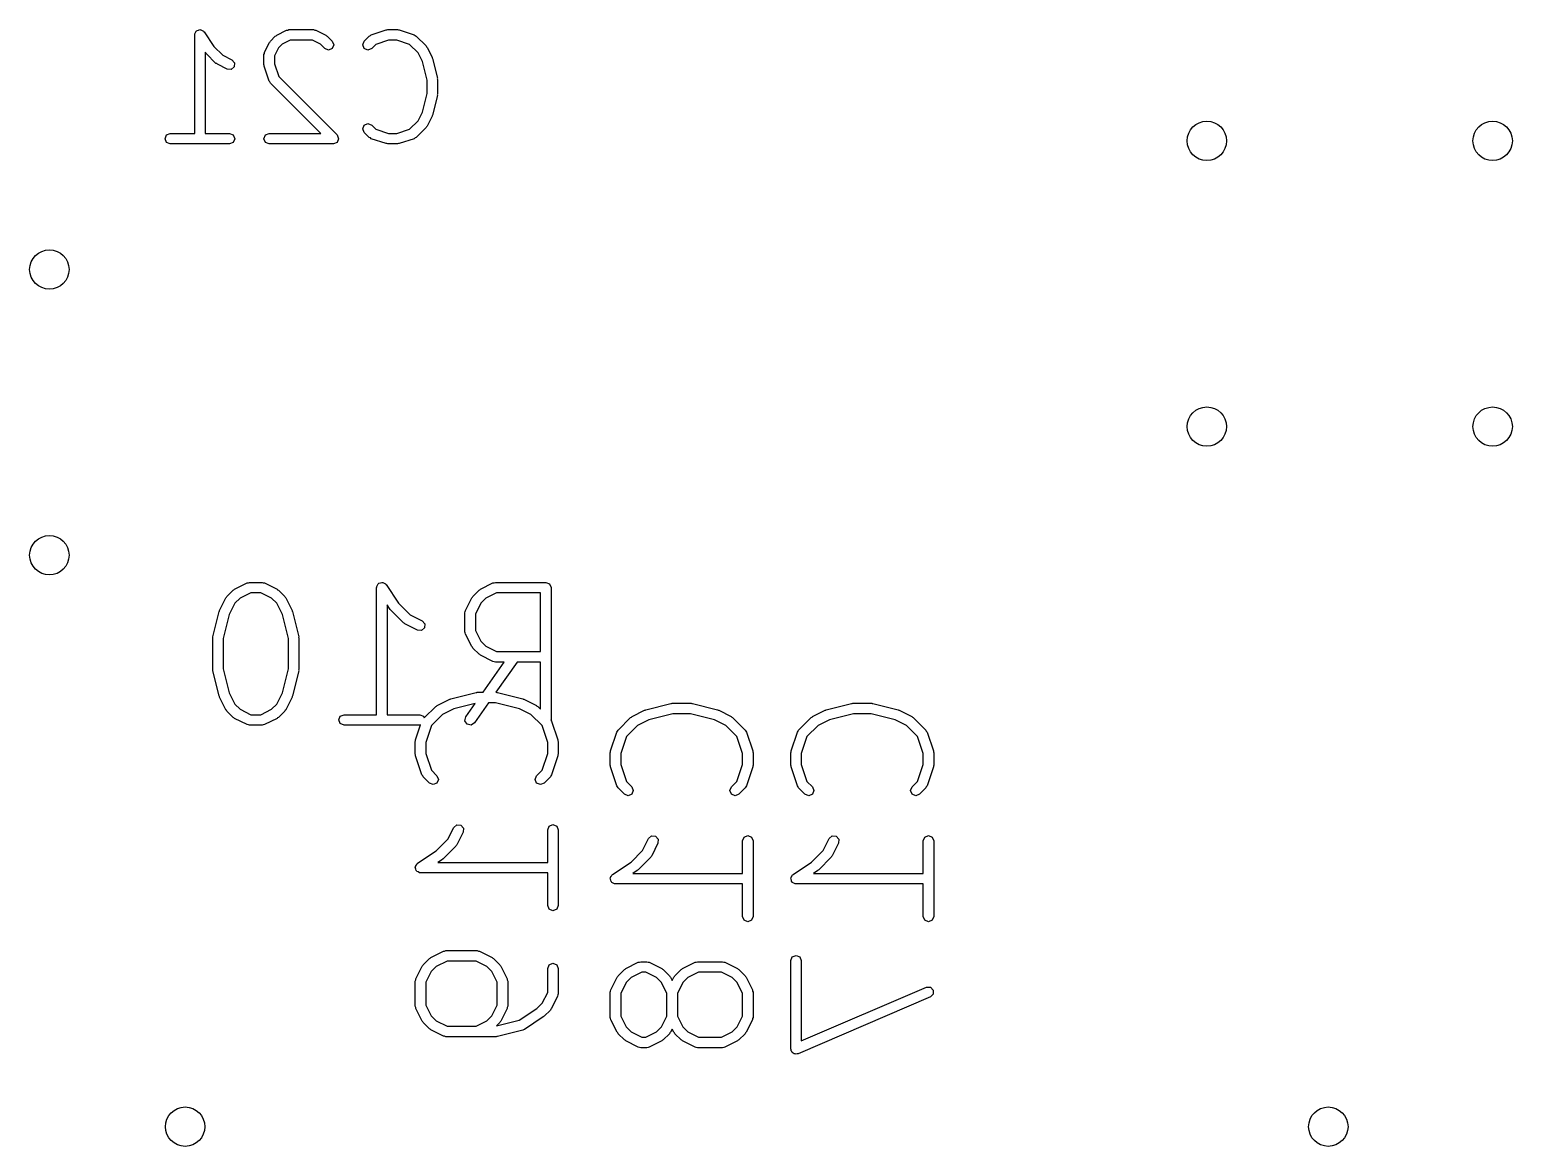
# Model space of a CAD drawing. Extents: x 5.49 to 6.23, y -4.74 to -3.53.
# Drawn here: x 5.592 to 6.111, y -4.741 to -4.35 of the extents above; entities that cross this region are included whole.
import ezdxf

# ---------------------------------------------------------------- set-up
doc = ezdxf.new("R2010")
doc.units = 0
doc.header["$MEASUREMENT"] = 0
doc.layers.add('BLACK', color=7, linetype='CONTINUOUS')

msp = doc.modelspace()

# ---------------------------------------------------------------- linework, layer by layer
at = {"layer": 'BLACK', "linetype": 'CONTINUOUS'}
for p, q in [((5.64985, -4.3519), (5.64992, -4.35172)), ((5.64985, -4.38638), (5.64985, -4.3519)), ((5.64988, -4.35154), (5.65018, -4.35109)), ((5.64992, -4.35172), (5.64988, -4.35154)), ((5.65018, -4.35109), (5.65039, -4.3506)), ((5.65039, -4.3506), (5.65056, -4.35052)), ((5.65056, -4.35052), (5.65067, -4.35037)), ((5.65067, -4.35037), (5.65119, -4.35026)), ((5.65119, -4.35026), (5.65169, -4.35006)), ((5.65169, -4.35006), (5.65186, -4.35013)), ((5.65186, -4.35013), (5.65205, -4.35009)), ((5.65205, -4.35009), (5.65249, -4.35039)), ((5.65249, -4.35039), (5.65299, -4.3506)), ((5.65299, -4.3506), (5.65306, -4.35077)), ((5.65306, -4.35077), (5.65322, -4.35088)), ((5.65322, -4.35088), (5.65658, -4.35591)), ((5.67633, -4.35405), (5.67806, -4.35232)), ((5.67806, -4.35232), (5.67834, -4.35221)), ((5.67834, -4.35221), (5.67854, -4.35198)), ((5.67854, -4.35198), (5.682, -4.35025)), ((5.682, -4.35025), (5.68242, -4.35022)), ((5.68242, -4.35022), (5.68282, -4.35006)), ((5.68282, -4.35006), (5.69147, -4.35006)), ((5.69147, -4.35006), (5.69186, -4.35022)), ((5.69186, -4.35022), (5.69229, -4.35025)), ((5.69229, -4.35025), (5.69575, -4.35198)), ((5.69575, -4.35198), (5.69595, -4.35221)), ((5.69595, -4.35221), (5.69623, -4.35232)), ((5.69623, -4.35232), (5.69796, -4.35405)), ((5.70919, -4.35405), (5.71092, -4.35232)), ((5.71092, -4.35232), (5.71132, -4.35216)), ((5.71132, -4.35216), (5.71164, -4.35188)), ((5.71164, -4.35188), (5.71683, -4.35015)), ((5.71683, -4.35015), (5.71713, -4.35017)), ((5.71713, -4.35017), (5.71741, -4.35006)), ((5.71741, -4.35006), (5.72087, -4.35006)), ((5.72087, -4.35006), (5.72115, -4.35017)), ((5.72115, -4.35017), (5.72145, -4.35015)), ((5.72145, -4.35015), (5.72664, -4.35188)), ((5.72664, -4.35188), (5.72696, -4.35216)), ((5.72696, -4.35216), (5.72736, -4.35232)), ((5.72736, -4.35232), (5.73082, -4.35578)), ((5.65658, -4.35591), (5.6597, -4.35903)), ((5.67426, -4.35799), (5.67599, -4.35453)), ((5.67599, -4.35453), (5.67621, -4.35433)), ((5.67621, -4.35433), (5.67633, -4.35405)), ((5.67914, -4.35645), (5.67774, -4.35925)), ((5.68045, -4.35514), (5.67914, -4.35645)), ((5.68325, -4.35374), (5.68045, -4.35514)), ((5.69103, -4.35374), (5.68325, -4.35374)), ((5.69384, -4.35514), (5.69103, -4.35374)), ((5.69536, -4.35666), (5.69384, -4.35514)), ((5.69666, -4.3572), (5.69536, -4.35666)), ((5.69796, -4.35666), (5.69666, -4.3572)), ((5.69796, -4.35405), (5.6985, -4.35536)), ((5.6985, -4.35536), (5.69796, -4.35666)), ((5.70865, -4.35536), (5.70919, -4.35405)), ((5.70919, -4.35666), (5.70865, -4.35536)), ((5.71049, -4.3572), (5.70919, -4.35666)), ((5.71179, -4.35666), (5.71049, -4.3572)), ((5.71322, -4.35523), (5.71179, -4.35666)), ((5.71771, -4.35374), (5.71322, -4.35523)), ((5.72057, -4.35374), (5.71771, -4.35374)), ((5.72506, -4.35523), (5.72057, -4.35374)), ((5.728, -4.35817), (5.72506, -4.35523)), ((5.73082, -4.35578), (5.73093, -4.35606)), ((5.73093, -4.35606), (5.73116, -4.35626)), ((5.73116, -4.35626), (5.73289, -4.35972)), ((5.65362, -4.35811), (5.65353, -4.35797)), ((5.65353, -4.35797), (5.65353, -4.38638)), ((5.65377, -4.35821), (5.65362, -4.35811)), ((5.65385, -4.35839), (5.65377, -4.35821)), ((5.65731, -4.36185), (5.65385, -4.35839)), ((5.65759, -4.36196), (5.65731, -4.36185)), ((5.65778, -4.36219), (5.65759, -4.36196)), ((5.66124, -4.36392), (5.65778, -4.36219)), ((5.6597, -4.35903), (5.66289, -4.36063)), ((5.66289, -4.36063), (5.66381, -4.36169)), ((5.66381, -4.36169), (5.66371, -4.3631)), ((5.67406, -4.35881), (5.67423, -4.35842)), ((5.67406, -4.36227), (5.67406, -4.35881)), ((5.67418, -4.36255), (5.67406, -4.36227)), ((5.67416, -4.36286), (5.67418, -4.36255)), ((5.67589, -4.36804), (5.67416, -4.36286)), ((5.67423, -4.35842), (5.67426, -4.35799)), ((5.67774, -4.35925), (5.67774, -4.36197)), ((5.67774, -4.36197), (5.67924, -4.36647)), ((5.72951, -4.36119), (5.728, -4.35817)), ((5.73114, -4.36769), (5.72951, -4.36119)), ((5.73289, -4.35972), (5.73291, -4.35993)), ((5.73291, -4.35993), (5.73303, -4.3601)), ((5.73303, -4.3601), (5.73476, -4.36702)), ((5.66265, -4.36402), (5.66124, -4.36392)), ((5.66371, -4.3631), (5.66265, -4.36402)), ((5.67617, -4.36837), (5.67589, -4.36804)), ((5.67924, -4.36647), (5.69969, -4.38692)), ((5.73114, -4.37242), (5.73114, -4.36769)), ((5.73476, -4.36702), (5.73473, -4.36725)), ((5.73473, -4.36725), (5.73482, -4.36746)), ((5.73482, -4.36746), (5.73482, -4.37265)), ((5.67633, -4.36876), (5.67617, -4.36837)), ((5.69394, -4.38638), (5.67633, -4.36876)), ((5.72951, -4.37893), (5.73114, -4.37242)), ((5.73476, -4.3731), (5.73303, -4.38002)), ((5.73482, -4.37265), (5.73473, -4.37287)), ((5.73473, -4.37287), (5.73476, -4.3731)), ((5.70865, -4.38476), (5.70919, -4.38346)), ((5.70919, -4.38346), (5.71049, -4.38292)), ((5.71049, -4.38292), (5.71179, -4.38346)), ((5.71179, -4.38346), (5.71322, -4.38488)), ((5.72506, -4.38488), (5.728, -4.38194)), ((5.728, -4.38194), (5.72951, -4.37893)), ((5.73289, -4.38039), (5.73116, -4.38385)), ((5.73291, -4.38018), (5.73289, -4.38039)), ((5.73303, -4.38002), (5.73291, -4.38018)), ((5.63947, -4.38822), (5.64001, -4.38692)), ((5.64001, -4.38952), (5.63947, -4.38822)), ((5.64001, -4.38692), (5.64131, -4.38638)), ((5.64131, -4.38638), (5.64985, -4.38638)), ((5.65353, -4.38638), (5.66207, -4.38638)), ((5.66207, -4.38638), (5.66337, -4.38692)), ((5.66337, -4.38692), (5.66391, -4.38822)), ((5.66391, -4.38822), (5.66337, -4.38952)), ((5.67406, -4.38822), (5.6746, -4.38692)), ((5.6746, -4.38952), (5.67406, -4.38822)), ((5.6746, -4.38692), (5.6759, -4.38638)), ((5.6759, -4.38638), (5.69394, -4.38638)), ((5.69969, -4.38692), (5.70023, -4.38822)), ((5.70023, -4.38822), (5.69969, -4.38952)), ((5.70919, -4.38606), (5.70865, -4.38476)), ((5.71092, -4.38779), (5.70919, -4.38606)), ((5.71132, -4.38795), (5.71092, -4.38779)), ((5.71164, -4.38823), (5.71132, -4.38795)), ((5.71683, -4.38996), (5.71164, -4.38823)), ((5.71322, -4.38488), (5.71771, -4.38638)), ((5.71771, -4.38638), (5.72057, -4.38638)), ((5.72057, -4.38638), (5.72506, -4.38488)), ((5.72664, -4.38823), (5.72145, -4.38996)), ((5.72696, -4.38795), (5.72664, -4.38823)), ((5.72736, -4.38779), (5.72696, -4.38795)), ((5.73082, -4.38433), (5.72736, -4.38779)), ((5.73093, -4.38405), (5.73082, -4.38433)), ((5.73116, -4.38385), (5.73093, -4.38405)), ((5.64131, -4.39006), (5.64001, -4.38952)), ((5.65169, -4.39006), (5.64131, -4.39006)), ((5.66207, -4.39006), (5.65169, -4.39006)), ((5.66337, -4.38952), (5.66207, -4.39006)), ((5.6759, -4.39006), (5.6746, -4.38952)), ((5.69839, -4.39006), (5.6759, -4.39006)), ((5.69969, -4.38952), (5.69839, -4.39006)), ((5.71713, -4.38994), (5.71683, -4.38996)), ((5.71741, -4.39006), (5.71713, -4.38994)), ((5.72087, -4.39006), (5.71741, -4.39006)), ((5.72115, -4.38994), (5.72087, -4.39006)), ((5.72145, -4.38996), (5.72115, -4.38994)), ((5.66379, -4.54589), (5.66821, -4.54368)), ((5.66821, -4.54368), (5.66863, -4.54365)), ((5.66863, -4.54365), (5.66903, -4.54349)), ((5.66903, -4.54349), (5.67344, -4.54349)), ((5.67344, -4.54349), (5.67384, -4.54365)), ((5.67384, -4.54365), (5.67426, -4.54368)), ((5.67426, -4.54368), (5.67867, -4.54589)), ((5.71384, -4.54452), (5.71405, -4.54402)), ((5.71405, -4.54402), (5.71422, -4.54395)), ((5.71422, -4.54395), (5.71433, -4.54379)), ((5.71433, -4.54379), (5.71485, -4.54369)), ((5.71485, -4.54369), (5.71535, -4.54349)), ((5.71535, -4.54349), (5.71552, -4.54356)), ((5.71552, -4.54356), (5.71571, -4.54352)), ((5.71571, -4.54352), (5.71615, -4.54382)), ((5.71615, -4.54382), (5.71665, -4.54402)), ((5.71665, -4.54402), (5.71672, -4.5442)), ((5.71672, -4.5442), (5.71688, -4.5443)), ((5.71688, -4.5443), (5.72119, -4.55077)), ((5.74982, -4.54589), (5.75423, -4.54368)), ((5.75423, -4.54368), (5.75466, -4.54365)), ((5.75466, -4.54365), (5.75505, -4.54349)), ((5.75505, -4.54349), (5.7727, -4.54349)), ((5.7727, -4.54349), (5.774, -4.54402)), ((5.774, -4.54402), (5.77454, -4.54533)), ((5.65856, -4.55333), (5.66077, -4.54891)), ((5.66077, -4.54891), (5.66099, -4.54872)), ((5.66099, -4.54872), (5.66111, -4.54844)), ((5.66111, -4.54844), (5.66332, -4.54623)), ((5.66332, -4.54623), (5.6636, -4.54611)), ((5.6636, -4.54611), (5.66379, -4.54589)), ((5.66571, -4.54904), (5.66392, -4.55083)), ((5.66946, -4.54717), (5.66571, -4.54904)), ((5.67301, -4.54717), (5.66946, -4.54717)), ((5.67676, -4.54904), (5.67301, -4.54717)), ((5.67854, -4.55083), (5.67676, -4.54904)), ((5.67867, -4.54589), (5.67887, -4.54611)), ((5.67887, -4.54611), (5.67915, -4.54623)), ((5.67915, -4.54623), (5.68136, -4.54844)), ((5.68136, -4.54844), (5.68147, -4.54872)), ((5.68147, -4.54872), (5.6817, -4.54891)), ((5.6817, -4.54891), (5.68391, -4.55333)), ((5.71351, -4.54533), (5.71358, -4.54515)), ((5.71351, -4.58981), (5.71351, -4.54533)), ((5.71354, -4.54496), (5.71384, -4.54452)), ((5.71358, -4.54515), (5.71354, -4.54496)), ((5.74458, -4.55333), (5.74679, -4.54891)), ((5.74679, -4.54891), (5.74702, -4.54872)), ((5.74702, -4.54872), (5.74713, -4.54844)), ((5.74713, -4.54844), (5.74934, -4.54623)), ((5.74934, -4.54623), (5.74962, -4.54611)), ((5.74962, -4.54611), (5.74982, -4.54589)), ((5.75173, -4.54904), (5.74995, -4.55083)), ((5.75549, -4.54717), (5.75173, -4.54904)), ((5.77086, -4.54717), (5.75549, -4.54717)), ((5.77086, -4.56775), (5.77086, -4.54717)), ((5.77454, -4.54533), (5.77454, -4.59165)), ((5.65621, -4.56252), (5.65842, -4.5537)), ((5.65842, -4.5537), (5.65854, -4.55353)), ((5.65854, -4.55353), (5.65856, -4.55333)), ((5.66194, -4.55479), (5.65984, -4.5632)), ((5.66392, -4.55083), (5.66194, -4.55479)), ((5.68053, -4.55479), (5.67854, -4.55083)), ((5.68263, -4.5632), (5.68053, -4.55479)), ((5.68391, -4.55333), (5.68392, -4.55353)), ((5.68392, -4.55353), (5.68405, -4.5537)), ((5.68405, -4.5537), (5.68625, -4.56252)), ((5.71823, -4.55296), (5.71719, -4.5514)), ((5.71719, -4.5514), (5.71719, -4.58981)), ((5.71839, -4.55307), (5.71823, -4.55296)), ((5.71846, -4.55324), (5.71839, -4.55307)), ((5.72287, -4.55765), (5.71846, -4.55324)), ((5.72119, -4.55077), (5.72526, -4.55484)), ((5.72526, -4.55484), (5.72941, -4.55691)), ((5.74439, -4.55415), (5.74455, -4.55375)), ((5.74439, -4.56077), (5.74439, -4.55415)), ((5.74455, -4.55375), (5.74458, -4.55333)), ((5.74995, -4.55083), (5.74807, -4.55458)), ((5.74807, -4.55458), (5.74807, -4.56033)), ((5.72315, -4.55777), (5.72287, -4.55765)), ((5.72335, -4.558), (5.72315, -4.55777)), ((5.72776, -4.56021), (5.72335, -4.558)), ((5.73023, -4.55938), (5.72916, -4.56031)), ((5.72941, -4.55691), (5.73033, -4.55798)), ((5.73033, -4.55798), (5.73023, -4.55938)), ((5.65616, -4.56297), (5.65625, -4.56276)), ((5.65616, -4.574), (5.65616, -4.56297)), ((5.65625, -4.56276), (5.65621, -4.56252)), ((5.65984, -4.5632), (5.65984, -4.57377)), ((5.68263, -4.57377), (5.68263, -4.5632)), ((5.68625, -4.56252), (5.68622, -4.56276)), ((5.68622, -4.56276), (5.68631, -4.56297)), ((5.68631, -4.56297), (5.68631, -4.574)), ((5.72916, -4.56031), (5.72776, -4.56021)), ((5.74455, -4.56116), (5.74439, -4.56077)), ((5.74458, -4.56159), (5.74455, -4.56116)), ((5.74679, -4.566), (5.74458, -4.56159)), ((5.74807, -4.56033), (5.74995, -4.56409)), ((5.74995, -4.56409), (5.75173, -4.56587)), ((5.74702, -4.5662), (5.74679, -4.566)), ((5.74713, -4.56648), (5.74702, -4.5662)), ((5.74934, -4.56868), (5.74713, -4.56648)), ((5.74962, -4.5688), (5.74934, -4.56868)), ((5.74982, -4.56903), (5.74962, -4.5688)), ((5.75423, -4.57123), (5.74982, -4.56903)), ((5.75173, -4.56587), (5.75549, -4.56775)), ((5.75549, -4.56775), (5.77086, -4.56775)), ((5.65625, -4.57422), (5.65616, -4.574)), ((5.65621, -4.57445), (5.65625, -4.57422)), ((5.65842, -4.58327), (5.65621, -4.57445)), ((5.65984, -4.57377), (5.66194, -4.58218)), ((5.68053, -4.58218), (5.68263, -4.57377)), ((5.68625, -4.57445), (5.68405, -4.58327)), ((5.68631, -4.574), (5.68622, -4.57422)), ((5.68622, -4.57422), (5.68625, -4.57445)), ((5.75077, -4.58195), (5.75813, -4.57143)), ((5.75466, -4.57126), (5.75423, -4.57123)), ((5.75505, -4.57143), (5.75466, -4.57126)), ((5.75813, -4.57143), (5.75505, -4.57143)), ((5.76263, -4.57143), (5.75526, -4.58195)), ((5.77086, -4.57143), (5.76263, -4.57143)), ((5.77086, -4.58786), (5.77086, -4.57143)), ((5.65854, -4.58344), (5.65842, -4.58327)), ((5.65856, -4.58365), (5.65854, -4.58344)), ((5.66077, -4.58806), (5.65856, -4.58365)), ((5.66194, -4.58218), (5.66392, -4.58614)), ((5.67854, -4.58614), (5.68053, -4.58218)), ((5.68391, -4.58365), (5.6817, -4.58806)), ((5.68392, -4.58344), (5.68391, -4.58365)), ((5.68405, -4.58327), (5.68392, -4.58344)), ((5.73468, -4.58655), (5.73909, -4.58435)), ((5.73909, -4.58435), (5.7393, -4.58433)), ((5.7393, -4.58433), (5.73947, -4.58421)), ((5.73947, -4.58421), (5.74829, -4.582)), ((5.74803, -4.58586), (5.74056, -4.58773)), ((5.74472, -4.59059), (5.74803, -4.58586)), ((5.75269, -4.58563), (5.74774, -4.5927)), ((5.74829, -4.582), (5.74852, -4.58204)), ((5.74852, -4.58204), (5.74874, -4.58195)), ((5.74874, -4.58195), (5.75077, -4.58195)), ((5.75513, -4.58563), (5.75269, -4.58563)), ((5.76354, -4.58773), (5.75513, -4.58563)), ((5.75526, -4.58195), (5.75536, -4.58195)), ((5.75536, -4.58195), (5.75557, -4.58204)), ((5.75557, -4.58204), (5.7558, -4.582)), ((5.7558, -4.582), (5.76462, -4.58421)), ((5.76462, -4.58421), (5.76479, -4.58433)), ((5.76479, -4.58433), (5.765, -4.58435)), ((5.765, -4.58435), (5.76941, -4.58655)), ((5.80766, -4.58809), (5.81648, -4.58588)), ((5.81648, -4.58588), (5.81671, -4.58591)), ((5.81671, -4.58591), (5.81693, -4.58583)), ((5.81693, -4.58583), (5.82354, -4.58583)), ((5.82354, -4.58583), (5.82376, -4.58591)), ((5.82376, -4.58591), (5.82399, -4.58588)), ((5.82399, -4.58588), (5.83281, -4.58809)), ((5.87085, -4.58809), (5.87967, -4.58588)), ((5.87967, -4.58588), (5.8799, -4.58591)), ((5.8799, -4.58591), (5.88012, -4.58583)), ((5.88012, -4.58583), (5.88673, -4.58583)), ((5.88673, -4.58583), (5.88695, -4.58591)), ((5.88695, -4.58591), (5.88718, -4.58588)), ((5.88718, -4.58588), (5.896, -4.58809)), ((5.66099, -4.58826), (5.66077, -4.58806)), ((5.66111, -4.58853), (5.66099, -4.58826)), ((5.66332, -4.59074), (5.66111, -4.58853)), ((5.6636, -4.59086), (5.66332, -4.59074)), ((5.66379, -4.59109), (5.6636, -4.59086)), ((5.66821, -4.59329), (5.66379, -4.59109)), ((5.66392, -4.58614), (5.66571, -4.58793)), ((5.66571, -4.58793), (5.66946, -4.58981)), ((5.66946, -4.58981), (5.67301, -4.58981)), ((5.67301, -4.58981), (5.67676, -4.58793)), ((5.67867, -4.59109), (5.67426, -4.59329)), ((5.67676, -4.58793), (5.67854, -4.58614)), ((5.67887, -4.59086), (5.67867, -4.59109)), ((5.67915, -4.59074), (5.67887, -4.59086)), ((5.68136, -4.58853), (5.67915, -4.59074)), ((5.68147, -4.58826), (5.68136, -4.58853)), ((5.6817, -4.58806), (5.68147, -4.58826)), ((5.70027, -4.59165), (5.70081, -4.59034)), ((5.70081, -4.59034), (5.70211, -4.58981)), ((5.70211, -4.58981), (5.71351, -4.58981)), ((5.71719, -4.58981), (5.72858, -4.58981)), ((5.72858, -4.58981), (5.72988, -4.59034)), ((5.72988, -4.59034), (5.73014, -4.59096)), ((5.73014, -4.59096), (5.7342, -4.5869)), ((5.73659, -4.58971), (5.7327, -4.5936)), ((5.7342, -4.5869), (5.73448, -4.58678)), ((5.73448, -4.58678), (5.73468, -4.58655)), ((5.74056, -4.58773), (5.73659, -4.58971)), ((5.74442, -4.59197), (5.74472, -4.59059)), ((5.7675, -4.58971), (5.76354, -4.58773)), ((5.77139, -4.5936), (5.7675, -4.58971)), ((5.76941, -4.58655), (5.76961, -4.58678)), ((5.76961, -4.58678), (5.76989, -4.5869)), ((5.76989, -4.5869), (5.77086, -4.58786)), ((5.79798, -4.59519), (5.80239, -4.59078)), ((5.80239, -4.59078), (5.80267, -4.59066)), ((5.80267, -4.59066), (5.80287, -4.59043)), ((5.80287, -4.59043), (5.80728, -4.58823)), ((5.80728, -4.58823), (5.80749, -4.58821)), ((5.80749, -4.58821), (5.80766, -4.58809)), ((5.81715, -4.58951), (5.80875, -4.59161)), ((5.82332, -4.58951), (5.81715, -4.58951)), ((5.83173, -4.59161), (5.82332, -4.58951)), ((5.83281, -4.58809), (5.83298, -4.58821)), ((5.83298, -4.58821), (5.83319, -4.58823)), ((5.83319, -4.58823), (5.8376, -4.59043)), ((5.8376, -4.59043), (5.8378, -4.59066)), ((5.8378, -4.59066), (5.83808, -4.59078)), ((5.83808, -4.59078), (5.84249, -4.59519)), ((5.86117, -4.59519), (5.86558, -4.59078)), ((5.86558, -4.59078), (5.86586, -4.59066)), ((5.86586, -4.59066), (5.86606, -4.59043)), ((5.86606, -4.59043), (5.87047, -4.58823)), ((5.87047, -4.58823), (5.87068, -4.58821)), ((5.87068, -4.58821), (5.87085, -4.58809)), ((5.88034, -4.58951), (5.87194, -4.59161)), ((5.88651, -4.58951), (5.88034, -4.58951)), ((5.89491, -4.59161), (5.88651, -4.58951)), ((5.896, -4.58809), (5.89617, -4.58821)), ((5.89617, -4.58821), (5.89638, -4.58823)), ((5.89638, -4.58823), (5.90079, -4.59043)), ((5.90079, -4.59043), (5.90099, -4.59066)), ((5.90099, -4.59066), (5.90127, -4.59078)), ((5.90127, -4.59078), (5.90568, -4.59519)), ((5.66863, -4.59332), (5.66821, -4.59329)), ((5.66903, -4.59349), (5.66863, -4.59332)), ((5.67344, -4.59349), (5.66903, -4.59349)), ((5.67384, -4.59332), (5.67344, -4.59349)), ((5.67426, -4.59329), (5.67384, -4.59332)), ((5.70081, -4.59295), (5.70027, -4.59165)), ((5.70211, -4.59349), (5.70081, -4.59295)), ((5.71535, -4.59349), (5.70211, -4.59349)), ((5.72858, -4.59349), (5.71535, -4.59349)), ((5.72714, -4.59865), (5.72891, -4.59335)), ((5.72891, -4.59335), (5.72858, -4.59349)), ((5.7327, -4.5936), (5.73073, -4.59953)), ((5.74517, -4.59315), (5.74442, -4.59197)), ((5.74655, -4.59346), (5.74517, -4.59315)), ((5.74774, -4.5927), (5.74655, -4.59346)), ((5.77337, -4.59953), (5.77139, -4.5936)), ((5.77454, -4.59165), (5.7745, -4.59174)), ((5.7745, -4.59174), (5.77475, -4.59203)), ((5.77475, -4.59203), (5.77695, -4.59865)), ((5.79533, -4.60252), (5.79754, -4.59591)), ((5.79754, -4.59591), (5.79782, -4.59558)), ((5.79782, -4.59558), (5.79798, -4.59519)), ((5.80478, -4.59359), (5.80089, -4.59748)), ((5.80875, -4.59161), (5.80478, -4.59359)), ((5.83569, -4.59359), (5.83173, -4.59161)), ((5.83958, -4.59748), (5.83569, -4.59359)), ((5.84249, -4.59519), (5.84266, -4.59558)), ((5.84266, -4.59558), (5.84294, -4.59591)), ((5.84294, -4.59591), (5.84514, -4.60252)), ((5.85852, -4.60252), (5.86072, -4.59591)), ((5.86072, -4.59591), (5.86101, -4.59558)), ((5.86101, -4.59558), (5.86117, -4.59519)), ((5.86797, -4.59359), (5.86408, -4.59748)), ((5.87194, -4.59161), (5.86797, -4.59359)), ((5.89888, -4.59359), (5.89491, -4.59161)), ((5.90277, -4.59748), (5.89888, -4.59359)), ((5.90568, -4.59519), (5.90584, -4.59558)), ((5.90584, -4.59558), (5.90612, -4.59591)), ((5.90612, -4.59591), (5.90833, -4.60252)), ((5.72705, -4.59923), (5.72716, -4.59895)), ((5.72705, -4.60364), (5.72705, -4.59923)), ((5.72716, -4.59895), (5.72714, -4.59865)), ((5.73073, -4.59953), (5.73073, -4.60334)), ((5.77337, -4.60334), (5.77337, -4.59953)), ((5.77695, -4.59865), (5.77693, -4.59895)), ((5.77693, -4.59895), (5.77705, -4.59923)), ((5.77705, -4.59923), (5.77705, -4.60364)), ((5.80089, -4.59748), (5.79892, -4.6034)), ((5.84156, -4.6034), (5.83958, -4.59748)), ((5.86408, -4.59748), (5.8621, -4.6034)), ((5.90474, -4.6034), (5.90277, -4.59748)), ((5.72716, -4.60392), (5.72705, -4.60364)), ((5.72714, -4.60422), (5.72716, -4.60392)), ((5.72935, -4.61084), (5.72714, -4.60422)), ((5.73073, -4.60334), (5.7327, -4.60926)), ((5.77139, -4.60926), (5.77337, -4.60334)), ((5.77695, -4.60422), (5.77475, -4.61084)), ((5.77705, -4.60364), (5.77693, -4.60392)), ((5.77693, -4.60392), (5.77695, -4.60422)), ((5.79524, -4.60311), (5.79535, -4.60283)), ((5.79524, -4.60752), (5.79524, -4.60311)), ((5.79535, -4.60283), (5.79533, -4.60252)), ((5.79892, -4.6034), (5.79892, -4.60722)), ((5.84156, -4.60722), (5.84156, -4.6034)), ((5.84514, -4.60252), (5.84512, -4.60283)), ((5.84512, -4.60283), (5.84524, -4.60311)), ((5.84524, -4.60311), (5.84524, -4.60752)), ((5.85842, -4.60311), (5.85854, -4.60283)), ((5.85842, -4.60752), (5.85842, -4.60311)), ((5.85854, -4.60283), (5.85852, -4.60252)), ((5.8621, -4.6034), (5.8621, -4.60722)), ((5.90474, -4.60722), (5.90474, -4.6034)), ((5.90833, -4.60252), (5.90831, -4.60283)), ((5.90831, -4.60283), (5.90842, -4.60311)), ((5.90842, -4.60311), (5.90842, -4.60752)), ((5.72963, -4.61116), (5.72935, -4.61084)), ((5.72979, -4.61156), (5.72963, -4.61116)), ((5.732, -4.61376), (5.72979, -4.61156)), ((5.7327, -4.60926), (5.7346, -4.61116)), ((5.7346, -4.61116), (5.73514, -4.61246)), ((5.76896, -4.61246), (5.76949, -4.61116)), ((5.76949, -4.61116), (5.77139, -4.60926)), ((5.7743, -4.61156), (5.7721, -4.61376)), ((5.77447, -4.61116), (5.7743, -4.61156)), ((5.77475, -4.61084), (5.77447, -4.61116)), ((5.79535, -4.6078), (5.79524, -4.60752)), ((5.79533, -4.6081), (5.79535, -4.6078)), ((5.79754, -4.61472), (5.79533, -4.6081)), ((5.79892, -4.60722), (5.80089, -4.61314)), ((5.83958, -4.61314), (5.84156, -4.60722)), ((5.84514, -4.6081), (5.84294, -4.61472)), ((5.84524, -4.60752), (5.84512, -4.6078)), ((5.84512, -4.6078), (5.84514, -4.6081)), ((5.85854, -4.6078), (5.85842, -4.60752)), ((5.85852, -4.6081), (5.85854, -4.6078)), ((5.86072, -4.61472), (5.85852, -4.6081)), ((5.8621, -4.60722), (5.86408, -4.61314)), ((5.90277, -4.61314), (5.90474, -4.60722)), ((5.90833, -4.6081), (5.90612, -4.61472)), ((5.90842, -4.60752), (5.90831, -4.6078)), ((5.90831, -4.6078), (5.90833, -4.6081)), ((5.7333, -4.6143), (5.732, -4.61376)), ((5.7346, -4.61376), (5.7333, -4.6143)), ((5.73514, -4.61246), (5.7346, -4.61376)), ((5.76949, -4.61376), (5.76896, -4.61246)), ((5.7708, -4.6143), (5.76949, -4.61376)), ((5.7721, -4.61376), (5.7708, -4.6143)), ((5.79782, -4.61504), (5.79754, -4.61472)), ((5.79798, -4.61543), (5.79782, -4.61504)), ((5.80019, -4.61764), (5.79798, -4.61543)), ((5.80089, -4.61314), (5.80279, -4.61504)), ((5.80279, -4.61504), (5.80333, -4.61634)), ((5.80333, -4.61634), (5.80279, -4.61764)), ((5.83714, -4.61634), (5.83768, -4.61504)), ((5.83768, -4.61764), (5.83714, -4.61634)), ((5.83768, -4.61504), (5.83958, -4.61314)), ((5.84249, -4.61543), (5.84029, -4.61764)), ((5.84266, -4.61504), (5.84249, -4.61543)), ((5.84294, -4.61472), (5.84266, -4.61504)), ((5.86101, -4.61504), (5.86072, -4.61472)), ((5.86117, -4.61543), (5.86101, -4.61504)), ((5.86338, -4.61764), (5.86117, -4.61543)), ((5.86408, -4.61314), (5.86598, -4.61504)), ((5.86598, -4.61504), (5.86652, -4.61634)), ((5.86652, -4.61634), (5.86598, -4.61764)), ((5.90033, -4.61634), (5.90087, -4.61504)), ((5.90087, -4.61764), (5.90033, -4.61634)), ((5.90087, -4.61504), (5.90277, -4.61314)), ((5.90568, -4.61543), (5.90347, -4.61764)), ((5.90584, -4.61504), (5.90568, -4.61543)), ((5.90612, -4.61472), (5.90584, -4.61504)), ((5.80149, -4.61818), (5.80019, -4.61764)), ((5.80279, -4.61764), (5.80149, -4.61818)), ((5.83898, -4.61818), (5.83768, -4.61764)), ((5.84029, -4.61764), (5.83898, -4.61818)), ((5.86468, -4.61818), (5.86338, -4.61764)), ((5.86598, -4.61764), (5.86468, -4.61818)), ((5.90217, -4.61818), (5.90087, -4.61764)), ((5.90347, -4.61764), (5.90217, -4.61818)), ((5.7384, -4.63343), (5.74048, -4.62928)), ((5.74048, -4.62928), (5.74154, -4.62836)), ((5.74154, -4.62836), (5.74294, -4.62846)), ((5.74377, -4.63093), (5.74156, -4.63534)), ((5.74294, -4.62846), (5.74387, -4.62953)), ((5.74387, -4.62953), (5.74377, -4.63093)), ((5.77337, -4.63011), (5.77391, -4.62881)), ((5.77337, -4.6415), (5.77337, -4.63011)), ((5.77391, -4.62881), (5.77521, -4.62827)), ((5.77521, -4.62827), (5.77651, -4.62881)), ((5.77651, -4.62881), (5.77705, -4.63011)), ((5.77705, -4.63011), (5.77705, -4.65658)), ((5.80866, -4.63316), (5.80973, -4.63224)), ((5.80973, -4.63224), (5.81113, -4.63234)), ((5.81113, -4.63234), (5.81206, -4.6334)), ((5.84156, -4.63399), (5.84209, -4.63268)), ((5.84209, -4.63268), (5.8434, -4.63215)), ((5.8434, -4.63215), (5.8447, -4.63268)), ((5.8447, -4.63268), (5.84524, -4.63399)), ((5.87185, -4.63316), (5.87292, -4.63224)), ((5.87292, -4.63224), (5.87432, -4.63234)), ((5.87432, -4.63234), (5.87524, -4.6334)), ((5.90474, -4.63399), (5.90528, -4.63268)), ((5.90528, -4.63268), (5.90658, -4.63215)), ((5.90658, -4.63215), (5.90789, -4.63268)), ((5.90789, -4.63268), (5.90842, -4.63399)), ((5.72787, -4.64181), (5.73433, -4.6375)), ((5.73433, -4.6375), (5.7384, -4.63343)), ((5.74122, -4.63582), (5.73681, -4.64023)), ((5.74133, -4.63554), (5.74122, -4.63582)), ((5.74156, -4.63534), (5.74133, -4.63554)), ((5.80252, -4.64138), (5.80659, -4.63731)), ((5.80659, -4.63731), (5.80866, -4.63316)), ((5.81196, -4.63481), (5.80975, -4.63922)), ((5.81206, -4.6334), (5.81196, -4.63481)), ((5.84156, -4.64538), (5.84156, -4.63399)), ((5.84524, -4.63399), (5.84524, -4.66045)), ((5.86571, -4.64138), (5.86978, -4.63731)), ((5.86978, -4.63731), (5.87185, -4.63316)), ((5.87514, -4.63481), (5.87294, -4.63922)), ((5.87524, -4.6334), (5.87514, -4.63481)), ((5.90474, -4.64538), (5.90474, -4.63399)), ((5.90842, -4.63399), (5.90842, -4.66045)), ((5.72708, -4.64298), (5.72738, -4.64254)), ((5.72712, -4.64317), (5.72708, -4.64298)), ((5.72738, -4.64254), (5.72759, -4.64204)), ((5.72759, -4.64204), (5.72776, -4.64197)), ((5.72776, -4.64197), (5.72787, -4.64181)), ((5.73652, -4.64046), (5.73496, -4.6415)), ((5.73496, -4.6415), (5.77337, -4.6415)), ((5.73663, -4.6403), (5.73652, -4.64046)), ((5.73681, -4.64023), (5.73663, -4.6403)), ((5.79606, -4.64569), (5.80252, -4.64138)), ((5.80941, -4.6397), (5.80499, -4.64411)), ((5.80952, -4.63942), (5.80941, -4.6397)), ((5.80975, -4.63922), (5.80952, -4.63942)), ((5.85924, -4.64569), (5.86571, -4.64138)), ((5.87259, -4.6397), (5.86818, -4.64411)), ((5.87271, -4.63942), (5.87259, -4.6397)), ((5.87294, -4.63922), (5.87271, -4.63942)), ((5.72705, -4.64334), (5.72712, -4.64317)), ((5.72725, -4.64384), (5.72705, -4.64334)), ((5.72736, -4.64436), (5.72725, -4.64384)), ((5.72751, -4.64447), (5.72736, -4.64436)), ((5.72759, -4.64464), (5.72751, -4.64447)), ((5.72808, -4.64485), (5.72759, -4.64464)), ((5.72853, -4.64515), (5.72808, -4.64485)), ((5.72871, -4.64511), (5.72853, -4.64515)), ((5.72889, -4.64518), (5.72871, -4.64511)), ((5.77337, -4.64518), (5.72889, -4.64518)), ((5.77337, -4.65658), (5.77337, -4.64518)), ((5.79524, -4.64722), (5.79531, -4.64704)), ((5.79544, -4.64771), (5.79524, -4.64722)), ((5.79527, -4.64686), (5.79557, -4.64641)), ((5.79531, -4.64704), (5.79527, -4.64686)), ((5.79554, -4.64824), (5.79544, -4.64771)), ((5.7957, -4.64835), (5.79554, -4.64824)), ((5.79557, -4.64641), (5.79577, -4.64592)), ((5.79577, -4.64592), (5.79595, -4.64585)), ((5.79595, -4.64585), (5.79606, -4.64569)), ((5.80471, -4.64434), (5.80315, -4.64538)), ((5.80315, -4.64538), (5.84156, -4.64538)), ((5.80482, -4.64418), (5.80471, -4.64434)), ((5.80499, -4.64411), (5.80482, -4.64418)), ((5.85842, -4.64722), (5.8585, -4.64704)), ((5.85863, -4.64771), (5.85842, -4.64722)), ((5.85846, -4.64686), (5.85876, -4.64641)), ((5.8585, -4.64704), (5.85846, -4.64686)), ((5.85873, -4.64824), (5.85863, -4.64771)), ((5.85889, -4.64835), (5.85873, -4.64824)), ((5.85876, -4.64641), (5.85896, -4.64592)), ((5.85896, -4.64592), (5.85914, -4.64585)), ((5.85914, -4.64585), (5.85924, -4.64569)), ((5.8679, -4.64434), (5.86634, -4.64538)), ((5.86634, -4.64538), (5.90474, -4.64538)), ((5.86801, -4.64418), (5.8679, -4.64434)), ((5.86818, -4.64411), (5.86801, -4.64418)), ((5.79577, -4.64852), (5.7957, -4.64835)), ((5.79627, -4.64873), (5.79577, -4.64852)), ((5.79671, -4.64902), (5.79627, -4.64873)), ((5.7969, -4.64899), (5.79671, -4.64902)), ((5.79708, -4.64906), (5.7969, -4.64899)), ((5.84156, -4.64906), (5.79708, -4.64906)), ((5.84156, -4.66045), (5.84156, -4.64906)), ((5.85896, -4.64852), (5.85889, -4.64835)), ((5.85946, -4.64873), (5.85896, -4.64852)), ((5.8599, -4.64902), (5.85946, -4.64873)), ((5.86009, -4.64899), (5.8599, -4.64902)), ((5.86026, -4.64906), (5.86009, -4.64899)), ((5.90474, -4.64906), (5.86026, -4.64906)), ((5.90474, -4.66045), (5.90474, -4.64906)), ((5.77391, -4.65788), (5.77337, -4.65658)), ((5.77521, -4.65842), (5.77391, -4.65788)), ((5.77651, -4.65788), (5.77521, -4.65842)), ((5.77705, -4.65658), (5.77651, -4.65788)), ((5.84209, -4.66175), (5.84156, -4.66045)), ((5.8434, -4.66229), (5.84209, -4.66175)), ((5.8447, -4.66175), (5.8434, -4.66229)), ((5.84524, -4.66045), (5.8447, -4.66175)), ((5.90528, -4.66175), (5.90474, -4.66045)), ((5.90658, -4.66229), (5.90528, -4.66175)), ((5.90789, -4.66175), (5.90658, -4.66229)), ((5.90842, -4.66045), (5.90789, -4.66175)), ((5.73248, -4.67478), (5.73689, -4.67258)), ((5.73689, -4.67258), (5.73731, -4.67255)), ((5.73731, -4.67255), (5.73771, -4.67238)), ((5.73771, -4.67238), (5.74874, -4.67238)), ((5.74874, -4.67238), (5.74913, -4.67255)), ((5.74913, -4.67255), (5.74956, -4.67258)), ((5.74956, -4.67258), (5.75397, -4.67478)), ((5.85896, -4.67459), (5.86026, -4.67405)), ((5.86026, -4.67405), (5.86157, -4.67459)), ((5.72724, -4.68222), (5.72945, -4.67781)), ((5.72945, -4.67781), (5.72968, -4.67761)), ((5.72968, -4.67761), (5.72979, -4.67733)), ((5.72979, -4.67733), (5.732, -4.67513)), ((5.732, -4.67513), (5.73228, -4.67501)), ((5.73228, -4.67501), (5.73248, -4.67478)), ((5.73439, -4.67794), (5.7326, -4.67972)), ((5.73814, -4.67606), (5.73439, -4.67794)), ((5.7483, -4.67606), (5.73814, -4.67606)), ((5.75206, -4.67794), (5.7483, -4.67606)), ((5.75384, -4.67972), (5.75206, -4.67794)), ((5.75397, -4.67478), (5.75417, -4.67501)), ((5.75417, -4.67501), (5.75445, -4.67513)), ((5.75445, -4.67513), (5.75666, -4.67733)), ((5.75666, -4.67733), (5.75677, -4.67761)), ((5.75677, -4.67761), (5.757, -4.67781)), ((5.757, -4.67781), (5.75921, -4.68222)), ((5.77337, -4.67863), (5.77391, -4.67733)), ((5.77337, -4.68702), (5.77337, -4.67863)), ((5.77391, -4.67733), (5.77521, -4.67679)), ((5.77521, -4.67679), (5.77651, -4.67733)), ((5.77651, -4.67733), (5.77705, -4.67863)), ((5.77705, -4.67863), (5.77705, -4.68746)), ((5.79798, -4.68121), (5.80019, -4.679)), ((5.80019, -4.679), (5.80047, -4.67889)), ((5.80047, -4.67889), (5.80066, -4.67866)), ((5.80066, -4.67866), (5.80508, -4.67645)), ((5.80508, -4.67645), (5.8055, -4.67642)), ((5.8055, -4.67642), (5.8059, -4.67626)), ((5.8059, -4.67626), (5.8081, -4.67626)), ((5.8081, -4.67626), (5.8085, -4.67642)), ((5.8085, -4.67642), (5.80893, -4.67645)), ((5.80893, -4.67645), (5.81334, -4.67866)), ((5.81334, -4.67866), (5.81354, -4.67889)), ((5.81354, -4.67889), (5.81382, -4.679)), ((5.81382, -4.679), (5.81602, -4.68121)), ((5.81783, -4.68121), (5.82004, -4.679)), ((5.82004, -4.679), (5.82032, -4.67889)), ((5.82032, -4.67889), (5.82052, -4.67866)), ((5.82052, -4.67866), (5.82493, -4.67645)), ((5.82493, -4.67645), (5.82535, -4.67642)), ((5.82535, -4.67642), (5.82575, -4.67626)), ((5.82575, -4.67626), (5.83457, -4.67626)), ((5.83457, -4.67626), (5.83497, -4.67642)), ((5.83497, -4.67642), (5.8354, -4.67645)), ((5.8354, -4.67645), (5.83981, -4.67866)), ((5.83981, -4.67866), (5.84001, -4.67889)), ((5.84001, -4.67889), (5.84029, -4.679)), ((5.84029, -4.679), (5.84249, -4.68121)), ((5.85842, -4.67589), (5.85896, -4.67459)), ((5.85842, -4.70677), (5.85842, -4.67589)), ((5.86157, -4.67459), (5.8621, -4.67589)), ((5.8621, -4.67589), (5.8621, -4.70398)), ((5.72705, -4.68304), (5.72721, -4.68265)), ((5.72705, -4.69187), (5.72705, -4.68304)), ((5.72721, -4.68265), (5.72724, -4.68222)), ((5.7326, -4.67972), (5.73073, -4.68348)), ((5.73073, -4.68348), (5.73073, -4.69143)), ((5.75572, -4.68348), (5.75384, -4.67972)), ((5.75572, -4.69143), (5.75572, -4.68348)), ((5.75921, -4.68222), (5.75924, -4.68265)), ((5.75924, -4.68265), (5.7594, -4.68304)), ((5.7594, -4.68304), (5.7594, -4.69187)), ((5.79543, -4.6861), (5.79764, -4.68169)), ((5.79764, -4.68169), (5.79786, -4.68149)), ((5.79786, -4.68149), (5.79798, -4.68121)), ((5.80079, -4.6836), (5.79892, -4.68736)), ((5.80258, -4.68182), (5.80079, -4.6836)), ((5.80633, -4.67994), (5.80258, -4.68182)), ((5.80767, -4.67994), (5.80633, -4.67994)), ((5.81143, -4.68182), (5.80767, -4.67994)), ((5.81321, -4.6836), (5.81143, -4.68182)), ((5.81509, -4.68736), (5.81321, -4.6836)), ((5.81602, -4.68121), (5.81614, -4.68149)), ((5.81614, -4.68149), (5.81637, -4.68169)), ((5.81637, -4.68169), (5.81693, -4.68281)), ((5.81693, -4.68281), (5.81749, -4.68169)), ((5.81749, -4.68169), (5.81772, -4.68149)), ((5.81772, -4.68149), (5.81783, -4.68121)), ((5.82065, -4.6836), (5.81877, -4.68736)), ((5.82243, -4.68182), (5.82065, -4.6836)), ((5.82618, -4.67994), (5.82243, -4.68182)), ((5.83414, -4.67994), (5.82618, -4.67994)), ((5.83789, -4.68182), (5.83414, -4.67994)), ((5.83968, -4.6836), (5.83789, -4.68182)), ((5.84156, -4.68736), (5.83968, -4.6836)), ((5.84249, -4.68121), (5.84261, -4.68149)), ((5.84261, -4.68149), (5.84284, -4.68169)), ((5.84284, -4.68169), (5.84504, -4.6861)), ((5.77149, -4.69078), (5.77337, -4.68702)), ((5.77685, -4.68828), (5.77465, -4.69269)), ((5.77688, -4.68785), (5.77685, -4.68828)), ((5.77705, -4.68746), (5.77688, -4.68785)), ((5.79524, -4.68692), (5.7954, -4.68653)), ((5.79524, -4.69575), (5.79524, -4.68692)), ((5.7954, -4.68653), (5.79543, -4.6861)), ((5.79892, -4.68736), (5.79892, -4.69531)), ((5.81509, -4.69531), (5.81509, -4.68736)), ((5.81877, -4.68736), (5.81877, -4.69531)), ((5.84156, -4.69531), (5.84156, -4.68736)), ((5.84504, -4.6861), (5.84507, -4.68653)), ((5.84507, -4.68653), (5.84524, -4.68692)), ((5.84524, -4.68692), (5.84524, -4.69575)), ((5.90731, -4.68861), (5.86099, -4.70846)), ((5.8621, -4.70398), (5.90586, -4.68523)), ((5.90586, -4.68523), (5.90727, -4.68521)), ((5.90727, -4.68521), (5.90828, -4.6862)), ((5.90829, -4.68761), (5.90731, -4.68861)), ((5.90828, -4.6862), (5.90829, -4.68761)), ((5.72721, -4.69226), (5.72705, -4.69187)), ((5.72724, -4.69269), (5.72721, -4.69226)), ((5.72945, -4.6971), (5.72724, -4.69269)), ((5.73073, -4.69143), (5.7326, -4.69519)), ((5.75384, -4.69519), (5.75572, -4.69143)), ((5.75921, -4.69269), (5.757, -4.6971)), ((5.75924, -4.69226), (5.75921, -4.69269)), ((5.7594, -4.69187), (5.75924, -4.69226)), ((5.76342, -4.69678), (5.76962, -4.69264)), ((5.76962, -4.69264), (5.77149, -4.69078)), ((5.7743, -4.69317), (5.7721, -4.69537)), ((5.77442, -4.69289), (5.7743, -4.69317)), ((5.77465, -4.69269), (5.77442, -4.69289)), ((5.72968, -4.6973), (5.72945, -4.6971)), ((5.72979, -4.69758), (5.72968, -4.6973)), ((5.732, -4.69979), (5.72979, -4.69758)), ((5.73228, -4.6999), (5.732, -4.69979)), ((5.73248, -4.70013), (5.73228, -4.6999)), ((5.73689, -4.70234), (5.73248, -4.70013)), ((5.7326, -4.69519), (5.73439, -4.69697)), ((5.73439, -4.69697), (5.73814, -4.69885)), ((5.73814, -4.69885), (5.7483, -4.69885)), ((5.7483, -4.69885), (5.75206, -4.69697)), ((5.75206, -4.69697), (5.75384, -4.69519)), ((5.75547, -4.69876), (5.76342, -4.69678)), ((5.75666, -4.69758), (5.75547, -4.69876)), ((5.75677, -4.6973), (5.75666, -4.69758)), ((5.757, -4.6971), (5.75677, -4.6973)), ((5.76488, -4.70008), (5.76462, -4.70027)), ((5.7652, -4.70002), (5.76488, -4.70008)), ((5.77182, -4.6956), (5.7652, -4.70002)), ((5.77192, -4.69545), (5.77182, -4.6956)), ((5.7721, -4.69537), (5.77192, -4.69545)), ((5.7954, -4.69614), (5.79524, -4.69575)), ((5.79543, -4.69657), (5.7954, -4.69614)), ((5.79764, -4.70098), (5.79543, -4.69657)), ((5.79892, -4.69531), (5.80079, -4.69907)), ((5.80079, -4.69907), (5.80258, -4.70085)), ((5.81143, -4.70085), (5.81321, -4.69907)), ((5.81321, -4.69907), (5.81509, -4.69531)), ((5.81693, -4.69986), (5.81637, -4.70098)), ((5.81749, -4.70098), (5.81693, -4.69986)), ((5.81877, -4.69531), (5.82065, -4.69907)), ((5.82065, -4.69907), (5.82243, -4.70085)), ((5.83789, -4.70085), (5.83968, -4.69907)), ((5.83968, -4.69907), (5.84156, -4.69531)), ((5.84504, -4.69657), (5.84284, -4.70098)), ((5.84507, -4.69614), (5.84504, -4.69657)), ((5.84524, -4.69575), (5.84507, -4.69614)), ((5.73731, -4.70237), (5.73689, -4.70234)), ((5.73771, -4.70253), (5.73731, -4.70237)), ((5.75536, -4.70253), (5.73771, -4.70253)), ((5.75557, -4.70244), (5.75536, -4.70253)), ((5.7558, -4.70248), (5.75557, -4.70244)), ((5.76462, -4.70027), (5.7558, -4.70248)), ((5.79786, -4.70118), (5.79764, -4.70098)), ((5.79798, -4.70146), (5.79786, -4.70118)), ((5.80019, -4.70366), (5.79798, -4.70146)), ((5.80047, -4.70378), (5.80019, -4.70366)), ((5.80066, -4.70401), (5.80047, -4.70378)), ((5.80508, -4.70621), (5.80066, -4.70401)), ((5.80258, -4.70085), (5.80633, -4.70273)), ((5.80633, -4.70273), (5.80767, -4.70273)), ((5.80767, -4.70273), (5.81143, -4.70085)), ((5.81334, -4.70401), (5.80893, -4.70621)), ((5.81354, -4.70378), (5.81334, -4.70401)), ((5.81382, -4.70366), (5.81354, -4.70378)), ((5.81602, -4.70146), (5.81382, -4.70366)), ((5.81614, -4.70118), (5.81602, -4.70146)), ((5.81637, -4.70098), (5.81614, -4.70118)), ((5.81772, -4.70118), (5.81749, -4.70098)), ((5.81783, -4.70146), (5.81772, -4.70118)), ((5.82004, -4.70366), (5.81783, -4.70146)), ((5.82032, -4.70378), (5.82004, -4.70366)), ((5.82052, -4.70401), (5.82032, -4.70378)), ((5.82493, -4.70621), (5.82052, -4.70401)), ((5.82243, -4.70085), (5.82618, -4.70273)), ((5.82618, -4.70273), (5.83414, -4.70273)), ((5.83414, -4.70273), (5.83789, -4.70085)), ((5.83981, -4.70401), (5.8354, -4.70621)), ((5.84001, -4.70378), (5.83981, -4.70401)), ((5.84029, -4.70366), (5.84001, -4.70378)), ((5.84249, -4.70146), (5.84029, -4.70366)), ((5.84261, -4.70118), (5.84249, -4.70146)), ((5.84284, -4.70098), (5.84261, -4.70118)), ((5.8055, -4.70624), (5.80508, -4.70621)), ((5.8059, -4.70641), (5.8055, -4.70624)), ((5.8081, -4.70641), (5.8059, -4.70641)), ((5.8085, -4.70624), (5.8081, -4.70641)), ((5.80893, -4.70621), (5.8085, -4.70624)), ((5.82535, -4.70624), (5.82493, -4.70621)), ((5.82575, -4.70641), (5.82535, -4.70624)), ((5.83457, -4.70641), (5.82575, -4.70641)), ((5.83497, -4.70624), (5.83457, -4.70641)), ((5.8354, -4.70621), (5.83497, -4.70624)), ((5.85857, -4.70712), (5.85842, -4.70677)), ((5.85857, -4.7075), (5.85857, -4.70712)), ((5.85883, -4.70775), (5.85857, -4.7075)), ((5.85896, -4.70807), (5.85883, -4.70775)), ((5.85931, -4.70822), (5.85896, -4.70807)), ((5.85958, -4.70848), (5.85931, -4.70822)), ((5.85994, -4.70848), (5.85958, -4.70848)), ((5.86026, -4.70861), (5.85994, -4.70848)), ((5.86061, -4.70847), (5.86026, -4.70861)), ((5.86099, -4.70846), (5.86061, -4.70847))]:
    msp.add_line(p, q, dxfattribs=at)
at = {"layer": 'BLACK'}
for centre in [(6.004, -4.389), (6.104, -4.389), (5.599, -4.434), (6.004, -4.489), (6.104, -4.489), (5.599, -4.534), (5.6465, -4.734), (6.0465, -4.734)]:
    msp.add_circle(centre, 0.00689, dxfattribs=at)

doc.saveas('drawing.dxf')
